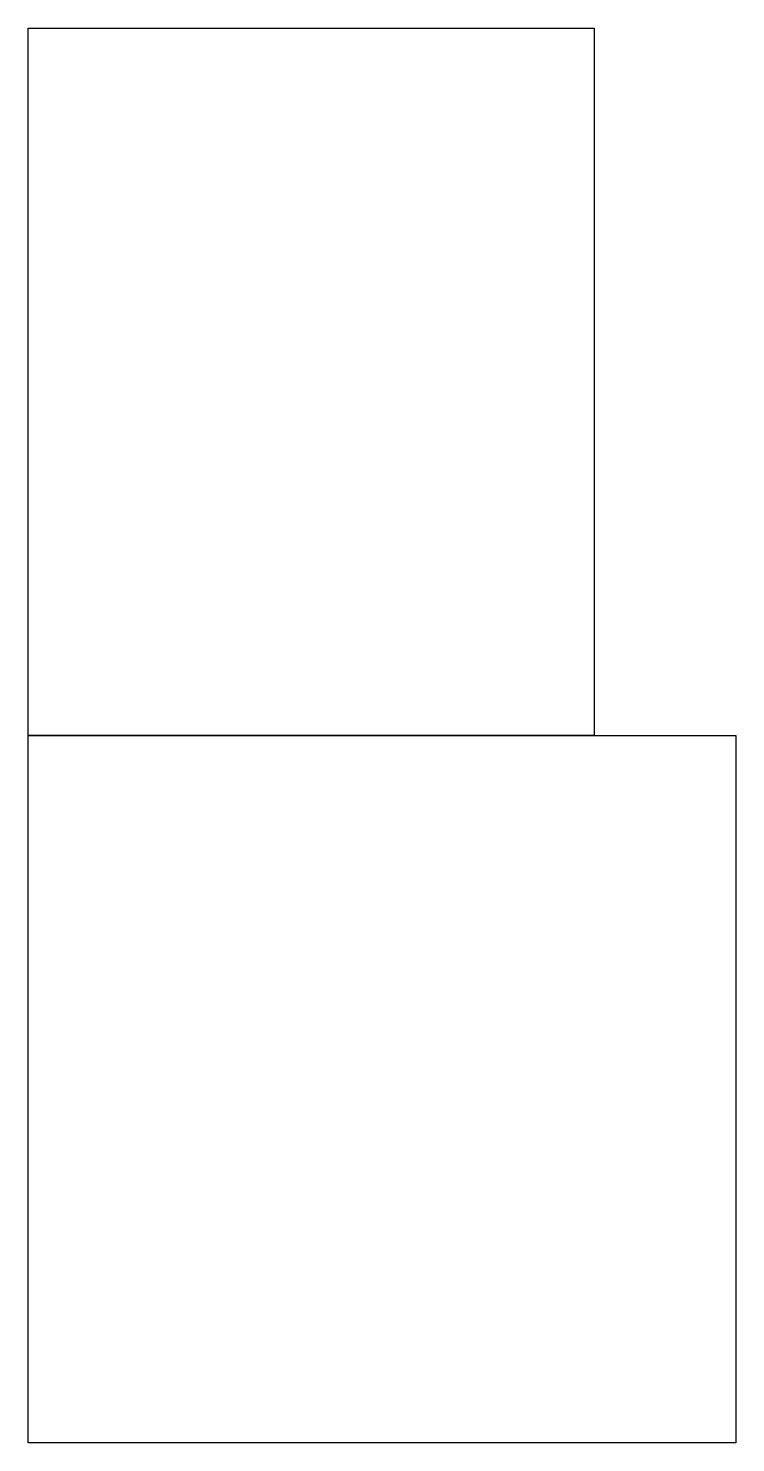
# Model space of a CAD drawing. Header units: millimetres. Extents: x 0 to 0.5, y 0 to 1.
import ezdxf

# ---------------------------------------------------------------- set-up
doc = ezdxf.new("R2010")
doc.units = ezdxf.units.MM
doc.header["$LTSCALE"] = 0.2
doc.layers.add('TEXT POLY', color=7, linetype='Continuous')

msp = doc.modelspace()

# ---------------------------------------------------------------- linework, layer by layer
at = {"layer": 'TEXT POLY'}
msp.add_lwpolyline([(0, 1), (0.4, 1), (0.4, 0.5), (0, 0.5), (0.5, 0.5), (0.5, 0), (0, 0)], close=True, dxfattribs=at)

doc.saveas('drawing.dxf')
